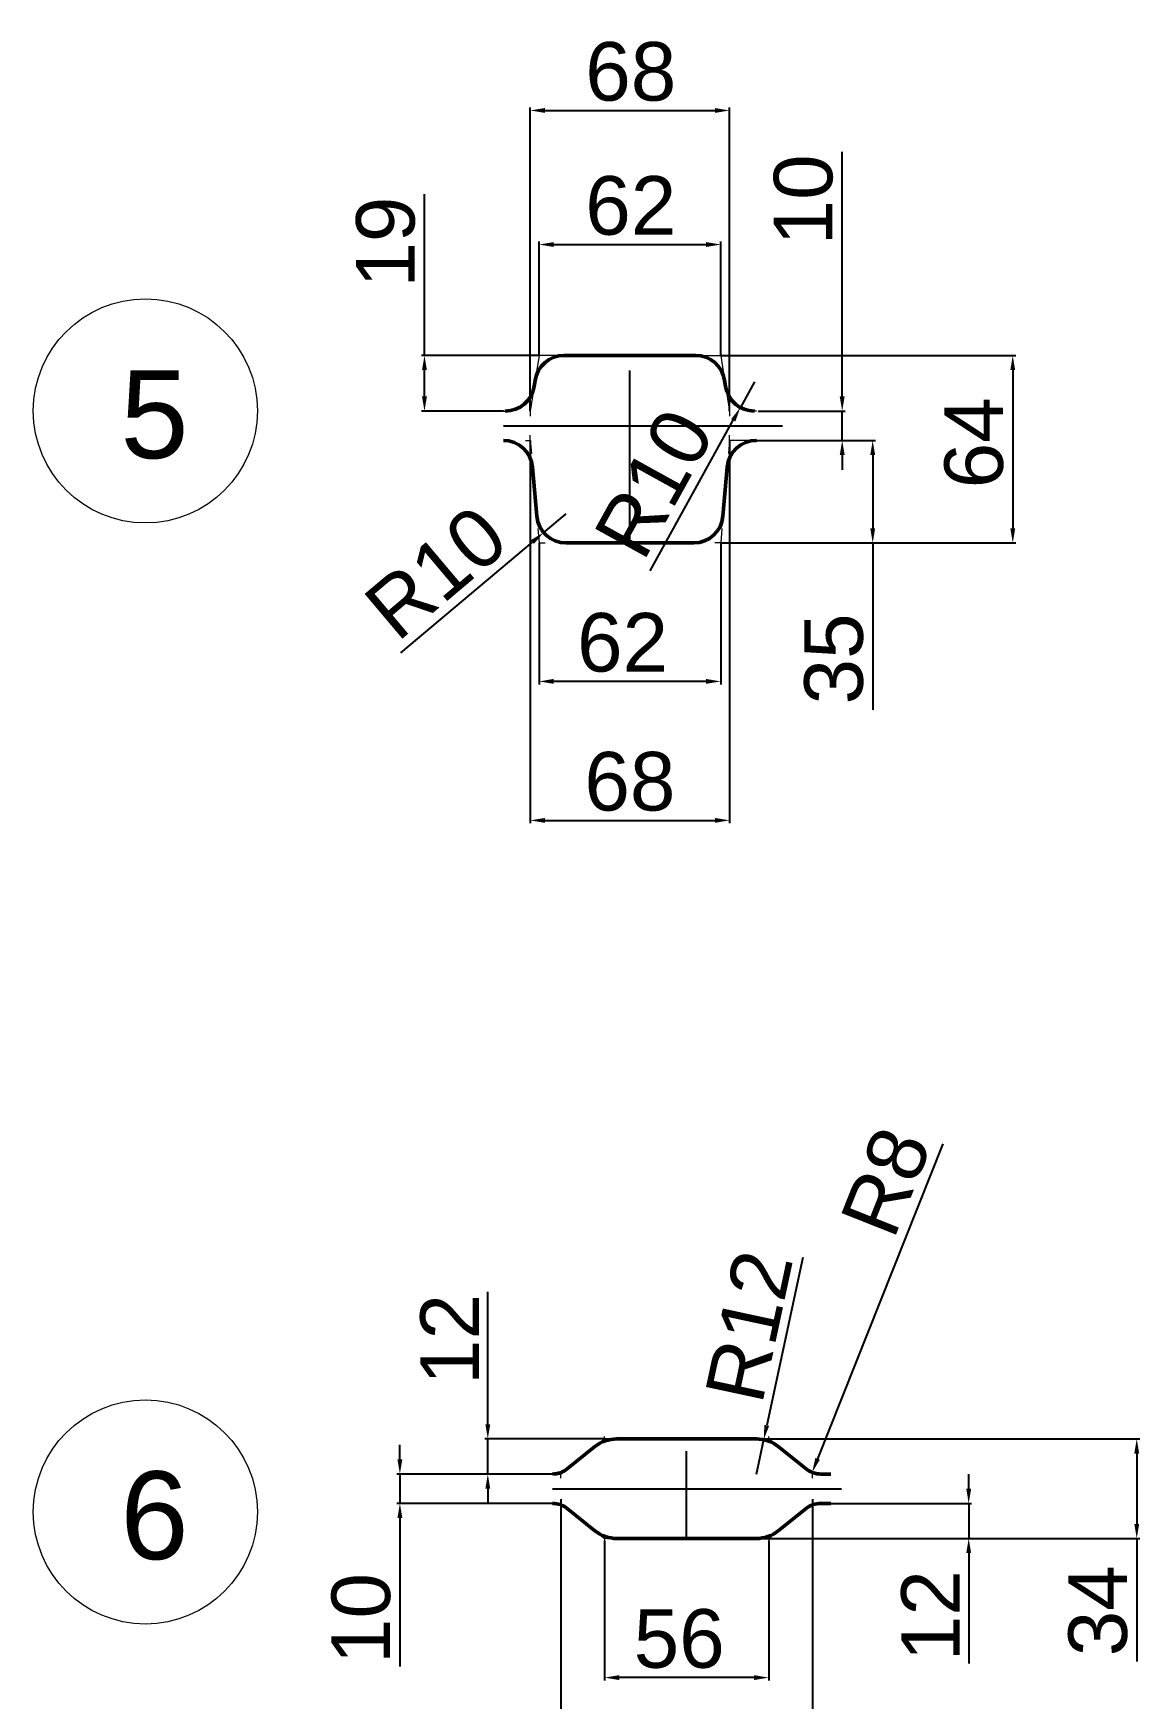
# Model space of a CAD drawing. Header units: millimetres. Extents: x 1526 to 31626, y -4643 to 9189.
# Drawn here: x 21598 to 21976, y 1705 to 2273 of the extents above; entities that cross this region are included whole.
import ezdxf

# ---------------------------------------------------------------- set-up
doc = ezdxf.new("R2010")
doc.units = ezdxf.units.MM
for name, color, linetype, lineweight in [('контурная', 7, 'Continuous', 50), ('тонкая', 7, 'Continuous', 20), ('图层4', 250, 'Continuous', 13)]:
    doc.layers.add(name, color=color, linetype=linetype, lineweight=lineweight)
doc.layers.add('осевая', color=4, linetype='Continuous')
doc.styles.get("Standard").update_dxf_attribs({"font": 'arial.ttf'})
doc.dimstyles.new('ISO-25$0', dxfattribs={"dimscale": 2, "dimtxt": 4, "dimasz": 3, "dimexe": 0.5, "dimexo": 0, "dimgap": 1, "dimtad": 1, "dimtxsty": 'Standard', "dimcen": 3, "dimclrd": 150, "dimclre": 150, "dimadec": 0, "dimazin": 0, "dimtfac": 1, "dimtmove": 0, "dimatfit": 3, "dimfxl": 1, "dimlwd": -1, "dimarcsym": 0})
doc.dimstyles.new('ISO-25$4', dxfattribs={"dimscale": 3, "dimtxt": 4, "dimasz": 1, "dimexe": 0, "dimexo": 1, "dimtad": 1, "dimtih": 1, "dimtoh": 1, "dimtxsty": 'Standard', "dimcen": 2, "dimclrd": 5, "dimclre": 5, "dimclrt": 3, "dimadec": 0, "dimazin": 0, "dimtfac": 1, "dimtmove": 0, "dimatfit": 3, "dimfxl": 1, "dimarcsym": 0})

# ---------------------------------------------------------------- blocks, each defined once
blk = doc.blocks.new('*D872')
at = {"layer": 'Defpoints', "color": 0, "transparency": 16777216}
for p in [(21770.99, 2099.52), (21832.99, 2099.52), (21770.99, 2052.27)]:
    blk.add_point(p, dxfattribs=at)
at = {"layer": '图层4', "color": 0, "lineweight": -2, "transparency": 16777216}
for p, q in [((21770.99, 2099.52), (21770.99, 2051.27)), ((21832.99, 2099.52), (21832.99, 2051.27)), ((21827.99, 2052.27), (21775.99, 2052.27))]:
    blk.add_line(p, q, dxfattribs=at)
at = {"layer": '图层4', "color": 0, "transparency": 16777216}
for points in [[(21775.99, 2053.11), (21775.99, 2051.44), (21770.99, 2052.27)], [(21827.99, 2053.11), (21827.99, 2051.44), (21832.99, 2052.27)]]:
    blk.add_solid(points, dxfattribs=at)
at = {"layer": '图层4', "color": 0, "lineweight": 13, "transparency": 16777216, "insert": (21799.49, 2065.48), "char_height": 20, "attachment_point": 5}
blk.add_mtext('62', dxfattribs=at)
blk = doc.blocks.new('*D873')
at = {"layer": 'Defpoints', "color": 0, "transparency": 16777216}
for p in [(21767.99, 2134.52), (21835.99, 2134.52), (21835.99, 2004.84)]:
    blk.add_point(p, dxfattribs=at)
at = {"layer": '图层4', "color": 0, "lineweight": -2, "transparency": 16777216}
for p, q in [((21767.99, 2134.52), (21767.99, 2003.84)), ((21835.99, 2134.52), (21835.99, 2003.84)), ((21772.99, 2004.84), (21830.99, 2004.84))]:
    blk.add_line(p, q, dxfattribs=at)
at = {"layer": '图层4', "color": 0, "transparency": 16777216}
for points in [[(21772.99, 2005.67), (21772.99, 2004.01), (21767.99, 2004.84)], [(21830.99, 2005.67), (21830.99, 2004.01), (21835.99, 2004.84)]]:
    blk.add_solid(points, dxfattribs=at)
at = {"layer": '图层4', "color": 0, "lineweight": 13, "transparency": 16777216, "insert": (21801.99, 2018.05), "char_height": 20, "attachment_point": 5}
blk.add_mtext('68', dxfattribs=at)
blk = doc.blocks.new('*D874')
at = {"layer": 'Defpoints', "color": 0, "transparency": 16777216}
for p in [(21731.86, 2163.52), (21770.99, 2163.52), (21758.81, 2144.52)]:
    blk.add_point(p, dxfattribs=at)
at = {"layer": '图层4', "color": 0, "lineweight": -2, "transparency": 16777216}
for p, q in [((21731.86, 2163.52), (21731.86, 2218.6)), ((21770.99, 2163.52), (21730.86, 2163.52)), ((21731.86, 2149.52), (21731.86, 2158.52)), ((21758.81, 2144.52), (21730.86, 2144.52))]:
    blk.add_line(p, q, dxfattribs=at)
at = {"layer": '图层4', "color": 0, "transparency": 16777216}
for points in [[(21731.03, 2158.52), (21732.7, 2158.52), (21731.86, 2163.52)], [(21731.03, 2149.52), (21732.7, 2149.52), (21731.86, 2144.52)]]:
    blk.add_solid(points, dxfattribs=at)
at = {"layer": '图层4', "color": 0, "lineweight": 13, "transparency": 16777216, "insert": (21718.65, 2202.2), "char_height": 20, "attachment_point": 5, "rotation": 90}
blk.add_mtext('19', dxfattribs=at)
blk = doc.blocks.new('*D875')
at = {"layer": 'Defpoints', "color": 0, "transparency": 16777216}
for p in [(21832.99, 2163.52), (21832.99, 2099.52), (21932.68, 2099.52)]:
    blk.add_point(p, dxfattribs=at)
at = {"layer": '图层4', "color": 0, "lineweight": -2, "transparency": 16777216}
for p, q in [((21832.99, 2163.52), (21933.68, 2163.52)), ((21932.68, 2158.52), (21932.68, 2104.52)), ((21832.99, 2099.52), (21933.68, 2099.52))]:
    blk.add_line(p, q, dxfattribs=at)
at = {"layer": '图层4', "color": 0, "transparency": 16777216}
for points in [[(21931.85, 2158.52), (21933.52, 2158.52), (21932.68, 2163.52)], [(21931.85, 2104.52), (21933.52, 2104.52), (21932.68, 2099.52)]]:
    blk.add_solid(points, dxfattribs=at)
at = {"layer": '图层4', "color": 0, "lineweight": 13, "transparency": 16777216, "insert": (21919.47, 2133.7), "char_height": 20, "attachment_point": 5, "rotation": 90}
blk.add_mtext('64', dxfattribs=at)
blk = doc.blocks.new('*D876')
at = {"layer": 'Defpoints', "color": 0, "transparency": 16777216}
for p in [(21780.16, 2109.52), (21772.52, 2103.07)]:
    blk.add_point(p, dxfattribs=at)
at = {"layer": '图层4', "color": 0, "lineweight": -2, "transparency": 16777216}
for p, q in [((21780.16, 2109.52), (21772.52, 2103.07)), ((21723.8, 2062), (21768.7, 2099.85))]:
    blk.add_line(p, q, dxfattribs=at)
at = {"layer": '图层4', "color": 0, "transparency": 16777216}
blk.add_solid([(21768.16, 2100.49), (21769.23, 2099.21), (21772.52, 2103.07)], dxfattribs=at)
at = {"layer": '图层4', "color": 0, "lineweight": 13, "transparency": 16777216, "insert": (21735.82, 2089.42), "char_height": 20, "attachment_point": 5, "rotation": 40.1317}
blk.add_mtext('R10', dxfattribs=at)
blk = doc.blocks.new('*D877')
at = {"layer": 'Defpoints', "color": 0, "transparency": 16777216}
for p in [(21844.53, 2154.52), (21839.69, 2145.77)]:
    blk.add_point(p, dxfattribs=at)
at = {"layer": '图层4', "color": 0, "lineweight": -2, "transparency": 16777216}
for p, q in [((21844.53, 2154.52), (21839.69, 2145.77)), ((21808.88, 2089.99), (21837.28, 2141.39))]:
    blk.add_line(p, q, dxfattribs=at)
at = {"layer": '图层4', "color": 0, "transparency": 16777216}
blk.add_solid([(21836.55, 2141.79), (21838.01, 2140.99), (21839.69, 2145.77)], dxfattribs=at)
at = {"layer": '图层4', "color": 0, "lineweight": 13, "transparency": 16777216, "insert": (21810.3, 2119.89), "char_height": 20, "attachment_point": 5, "rotation": 61.0762}
blk.add_mtext('R10', dxfattribs=at)
blk = doc.blocks.new('*D878')
at = {"layer": 'Defpoints', "color": 0, "transparency": 16777216}
for p in [(21832.99, 2201.38), (21770.99, 2163.52), (21832.99, 2163.52)]:
    blk.add_point(p, dxfattribs=at)
at = {"layer": '图层4', "color": 0, "lineweight": -2, "transparency": 16777216}
for p, q in [((21770.99, 2163.52), (21770.99, 2202.38)), ((21775.99, 2201.38), (21827.99, 2201.38)), ((21832.99, 2163.52), (21832.99, 2202.38))]:
    blk.add_line(p, q, dxfattribs=at)
at = {"layer": '图层4', "color": 0, "transparency": 16777216}
for points in [[(21775.99, 2202.22), (21775.99, 2200.55), (21770.99, 2201.38)], [(21827.99, 2202.22), (21827.99, 2200.55), (21832.99, 2201.38)]]:
    blk.add_solid(points, dxfattribs=at)
at = {"layer": '图层4', "color": 0, "lineweight": 13, "transparency": 16777216, "insert": (21802.29, 2214.59), "char_height": 20, "attachment_point": 5}
blk.add_mtext('62', dxfattribs=at)
blk = doc.blocks.new('*D879')
at = {"layer": 'Defpoints', "color": 0, "transparency": 16777216}
for p in [(21835.99, 2247.14), (21767.99, 2144.52), (21835.99, 2144.52)]:
    blk.add_point(p, dxfattribs=at)
at = {"layer": '图层4', "color": 0, "lineweight": -2, "transparency": 16777216}
for p, q in [((21767.99, 2144.52), (21767.99, 2248.14)), ((21772.99, 2247.14), (21830.99, 2247.14)), ((21835.99, 2144.52), (21835.99, 2248.14))]:
    blk.add_line(p, q, dxfattribs=at)
at = {"layer": '图层4', "color": 0, "transparency": 16777216}
for points in [[(21772.99, 2247.97), (21772.99, 2246.31), (21767.99, 2247.14)], [(21830.99, 2247.97), (21830.99, 2246.31), (21835.99, 2247.14)]]:
    blk.add_solid(points, dxfattribs=at)
at = {"layer": '图层4', "color": 0, "lineweight": 13, "transparency": 16777216, "insert": (21802.29, 2260.35), "char_height": 20, "attachment_point": 5}
blk.add_mtext('68', dxfattribs=at)
blk = doc.blocks.new('*D880')
at = {"layer": 'Defpoints', "color": 0, "transparency": 16777216}
for p in [(21845.16, 2134.52), (21884.87, 2134.52), (21863.51, 2099.52)]:
    blk.add_point(p, dxfattribs=at)
at = {"layer": '图层4', "color": 0, "lineweight": -2, "transparency": 16777216}
for p, q in [((21845.16, 2134.52), (21885.87, 2134.52)), ((21884.87, 2129.52), (21884.87, 2104.52)), ((21863.51, 2099.52), (21885.87, 2099.52)), ((21884.87, 2099.52), (21884.87, 2042.56))]:
    blk.add_line(p, q, dxfattribs=at)
at = {"layer": '图层4', "color": 0, "transparency": 16777216}
for points in [[(21884.04, 2129.52), (21885.71, 2129.52), (21884.87, 2134.52)], [(21884.04, 2104.52), (21885.71, 2104.52), (21884.87, 2099.52)]]:
    blk.add_solid(points, dxfattribs=at)
at = {"layer": '图层4', "color": 0, "lineweight": 13, "transparency": 16777216, "insert": (21871.65, 2059.95), "char_height": 20, "attachment_point": 5, "rotation": 90}
blk.add_mtext('35', dxfattribs=at)
blk = doc.blocks.new('*D807')
at = {"layer": 'Defpoints', "color": 0, "transparency": 16777216}
for p in [(21845.79, 2144.52), (21874.46, 2144.52), (21845.79, 2134.52)]:
    blk.add_point(p, dxfattribs=at)
at = {"layer": '图层4', "color": 0, "lineweight": -2, "transparency": 16777216}
for p, q in [((21874.46, 2149.52), (21874.46, 2232.98)), ((21845.79, 2144.52), (21875.46, 2144.52)), ((21874.46, 2134.52), (21874.46, 2144.52)), ((21845.79, 2134.52), (21875.46, 2134.52)), ((21874.46, 2129.52), (21874.46, 2124.52))]:
    blk.add_line(p, q, dxfattribs=at)
at = {"layer": '图层4', "color": 0, "transparency": 16777216}
for points in [[(21873.63, 2149.52), (21875.3, 2149.52), (21874.46, 2144.52)], [(21873.63, 2129.52), (21875.3, 2129.52), (21874.46, 2134.52)]]:
    blk.add_solid(points, dxfattribs=at)
at = {"layer": '图层4', "color": 0, "lineweight": 13, "transparency": 16777216, "insert": (21861.25, 2216.63), "char_height": 20, "attachment_point": 5, "rotation": 90}
blk.add_mtext('10', dxfattribs=at)
blk = doc.blocks.new('*D881')
at = {"layer": 'Defpoints', "color": 0, "transparency": 16777216}
for p in [(21793.36, 1758.97), (21849.36, 1758.97), (21793.36, 1712.26)]:
    blk.add_point(p, dxfattribs=at)
at = {"layer": '图层4', "color": 0, "lineweight": -2, "transparency": 16777216}
for p, q in [((21793.36, 1758.97), (21793.36, 1711.26)), ((21849.36, 1758.97), (21849.36, 1711.26)), ((21844.36, 1712.26), (21798.36, 1712.26))]:
    blk.add_line(p, q, dxfattribs=at)
at = {"layer": '图层4', "color": 0, "transparency": 16777216}
for points in [[(21798.36, 1713.09), (21798.36, 1711.43), (21793.36, 1712.26)], [(21844.36, 1713.09), (21844.36, 1711.43), (21849.36, 1712.26)]]:
    blk.add_solid(points, dxfattribs=at)
at = {"layer": '图层4', "color": 0, "lineweight": 13, "transparency": 16777216, "insert": (21818.82, 1725.47), "char_height": 20, "attachment_point": 5}
blk.add_mtext('56', dxfattribs=at)
blk = doc.blocks.new('*D882')
at = {"layer": 'Defpoints', "color": 0, "transparency": 16777216}
for p in [(21778.36, 1773.17), (21864.36, 1773.17), (21864.36, 1668.16)]:
    blk.add_point(p, dxfattribs=at)
at = {"layer": '图层4', "color": 0, "lineweight": -2, "transparency": 16777216}
for p, q in [((21778.36, 1773.17), (21778.36, 1667.16)), ((21864.36, 1773.17), (21864.36, 1667.16)), ((21783.36, 1668.16), (21859.36, 1668.16))]:
    blk.add_line(p, q, dxfattribs=at)
at = {"layer": '图层4', "color": 0, "transparency": 16777216}
for points in [[(21783.36, 1669), (21783.36, 1667.33), (21778.36, 1668.16)], [(21859.36, 1669), (21859.36, 1667.33), (21864.36, 1668.16)]]:
    blk.add_solid(points, dxfattribs=at)
at = {"layer": '图层4', "color": 0, "lineweight": 13, "transparency": 16777216, "insert": (21823.23, 1681.38), "char_height": 20, "attachment_point": 5}
blk.add_mtext('86', dxfattribs=at)
blk = doc.blocks.new('*D883')
at = {"layer": 'Defpoints', "color": 0, "transparency": 16777216}
for p in [(21753.48, 1793.73), (21793.36, 1793.73), (21778.36, 1781.73)]:
    blk.add_point(p, dxfattribs=at)
at = {"layer": '图层4', "color": 0, "lineweight": -2, "transparency": 16777216}
for p, q in [((21753.48, 1798.73), (21753.48, 1843.93)), ((21793.36, 1793.73), (21752.48, 1793.73)), ((21753.48, 1781.73), (21753.48, 1793.73)), ((21778.36, 1781.73), (21752.48, 1781.73)), ((21753.48, 1776.73), (21753.48, 1771.73))]:
    blk.add_line(p, q, dxfattribs=at)
at = {"layer": '图层4', "color": 0, "transparency": 16777216}
for points in [[(21752.65, 1798.73), (21754.31, 1798.73), (21753.48, 1793.73)], [(21752.65, 1776.73), (21754.31, 1776.73), (21753.48, 1781.73)]]:
    blk.add_solid(points, dxfattribs=at)
at = {"layer": '图层4', "color": 0, "lineweight": 13, "transparency": 16777216, "insert": (21740.44, 1827.65), "char_height": 20, "attachment_point": 5, "rotation": 90}
blk.add_mtext('12', dxfattribs=at)
blk = doc.blocks.new('*D884')
at = {"layer": 'Defpoints', "color": 0, "transparency": 16777216}
for p in [(21847.67, 1793.47), (21845.15, 1781.73)]:
    blk.add_point(p, dxfattribs=at)
at = {"layer": '图层4', "color": 0, "lineweight": -2, "transparency": 16777216}
for p, q in [((21861, 1855.64), (21848.72, 1798.36)), ((21845.15, 1781.73), (21847.67, 1793.47))]:
    blk.add_line(p, q, dxfattribs=at)
at = {"layer": '图层4', "color": 0, "transparency": 16777216}
blk.add_solid([(21847.9, 1798.53), (21849.53, 1798.18), (21847.67, 1793.47)], dxfattribs=at)
at = {"layer": '图层4', "color": 0, "lineweight": 13, "transparency": 16777216, "insert": (21842.63, 1832.18), "char_height": 20, "attachment_point": 5, "rotation": 77.8949}
blk.add_mtext('R12', dxfattribs=at)
blk = doc.blocks.new('*D885')
at = {"layer": 'Defpoints', "color": 0, "transparency": 16777216}
for p in [(21867.17, 1789.73), (21864.21, 1782.3)]:
    blk.add_point(p, dxfattribs=at)
at = {"layer": '图层4', "color": 0, "lineweight": -2, "transparency": 16777216}
blk.add_line((21908.77, 1894.45), (21866.06, 1786.95), dxfattribs=at)
at = {"layer": '图层4', "color": 0, "transparency": 16777216}
blk.add_solid([(21865.29, 1787.25), (21866.84, 1786.64), (21864.21, 1782.3)], dxfattribs=at)
at = {"layer": '图层4', "color": 0, "lineweight": 13, "transparency": 16777216, "insert": (21889.42, 1881.54), "char_height": 20, "attachment_point": 5, "rotation": 68.3334}
blk.add_mtext('R8', dxfattribs=at)
blk = doc.blocks.new('*D886')
at = {"layer": 'Defpoints', "color": 0, "transparency": 16777216}
for p in [(21775.56, 1781.73), (21723.47, 1771.73), (21775.56, 1771.73)]:
    blk.add_point(p, dxfattribs=at)
at = {"layer": '图层4', "color": 0, "lineweight": -2, "transparency": 16777216}
for p, q in [((21723.47, 1786.73), (21723.47, 1791.73)), ((21775.56, 1781.73), (21722.47, 1781.73)), ((21723.47, 1781.73), (21723.47, 1771.73)), ((21775.56, 1771.73), (21722.47, 1771.73)), ((21723.47, 1766.73), (21723.47, 1716.07))]:
    blk.add_line(p, q, dxfattribs=at)
at = {"layer": '图层4', "color": 0, "transparency": 16777216}
for points in [[(21722.64, 1786.73), (21724.31, 1786.73), (21723.47, 1781.73)], [(21722.64, 1766.73), (21724.31, 1766.73), (21723.47, 1771.73)]]:
    blk.add_solid(points, dxfattribs=at)
at = {"layer": '图层4', "color": 0, "lineweight": 13, "transparency": 16777216, "insert": (21710.26, 1732.42), "char_height": 20, "attachment_point": 5, "rotation": 90}
blk.add_mtext('10', dxfattribs=at)
blk = doc.blocks.new('*D887')
at = {"layer": 'Defpoints', "color": 0, "transparency": 16777216}
for p in [(21870.56, 1771.73), (21846.22, 1759.73), (21917.64, 1759.73)]:
    blk.add_point(p, dxfattribs=at)
at = {"layer": '图层4', "color": 0, "lineweight": -2, "transparency": 16777216}
for p, q in [((21917.64, 1776.73), (21917.64, 1781.73)), ((21870.56, 1771.73), (21918.64, 1771.73)), ((21917.64, 1771.73), (21917.64, 1759.73)), ((21846.22, 1759.73), (21918.64, 1759.73)), ((21917.64, 1754.73), (21917.64, 1717.12))]:
    blk.add_line(p, q, dxfattribs=at)
at = {"layer": '图层4', "color": 0, "transparency": 16777216}
for points in [[(21916.81, 1776.73), (21918.48, 1776.73), (21917.64, 1771.73)], [(21916.81, 1754.73), (21918.48, 1754.73), (21917.64, 1759.73)]]:
    blk.add_solid(points, dxfattribs=at)
at = {"layer": '图层4', "color": 0, "lineweight": 13, "transparency": 16777216, "insert": (21904.6, 1733.4), "char_height": 20, "attachment_point": 5, "rotation": 90}
blk.add_mtext('12', dxfattribs=at)
blk = doc.blocks.new('*D888')
at = {"layer": 'Defpoints', "color": 0, "transparency": 16777216}
for p in [(21845.15, 1793.73), (21845.15, 1759.73), (21975.01, 1759.73)]:
    blk.add_point(p, dxfattribs=at)
at = {"layer": '图层4', "color": 0, "lineweight": -2, "transparency": 16777216}
for p, q in [((21845.15, 1793.73), (21976.01, 1793.73)), ((21975.01, 1788.73), (21975.01, 1764.73)), ((21845.15, 1759.73), (21976.01, 1759.73)), ((21975.01, 1759.73), (21975.01, 1717.79))]:
    blk.add_line(p, q, dxfattribs=at)
at = {"layer": '图层4', "color": 0, "transparency": 16777216}
for points in [[(21974.18, 1788.73), (21975.85, 1788.73), (21975.01, 1793.73)], [(21974.18, 1764.73), (21975.85, 1764.73), (21975.01, 1759.73)]]:
    blk.add_solid(points, dxfattribs=at)
at = {"layer": '图层4', "color": 0, "lineweight": 13, "transparency": 16777216, "insert": (21961.8, 1735.07), "char_height": 20, "attachment_point": 5, "rotation": 90}
blk.add_mtext('34', dxfattribs=at)

msp = doc.modelspace()

# ---------------------------------------------------------------- linework, layer by layer
at = {"lineweight": 13}
for centre in [(21636.5832, 2144.59423), (21636.5832, 1768.79851)]:
    msp.add_circle(centre, 38.24936, dxfattribs=at)
at = {"layer": 'контурная'}
for p, q in [((21801.98538, 2163.5185), (21779.53032, 2163.5185)), ((21801.98538, 2163.5185), (21824.44045, 2163.5185)), ((21769.65269, 2155.07813), (21769.31808, 2152.95888)), ((21834.31808, 2155.07813), (21834.65269, 2152.95888)), ((21768.76933, 2125.37251), (21770.20144, 2108.66449)), ((21835.20144, 2125.37251), (21833.76933, 2108.66449)), ((21780.16491, 2099.5185), (21801.98538, 2099.5185)), ((21823.80586, 2099.5185), (21801.98538, 2099.5185)), ((21780.55337, 1783.48742), (21790.07509, 1791.10479)), ((21821.36206, 1793.73437), (21797.57143, 1793.73437)), ((21821.36206, 1793.73437), (21845.15269, 1793.73437)), ((21862.17075, 1783.48742), (21852.64903, 1791.10479)), ((21870.55581, 1781.73437), (21867.16831, 1781.73437)), ((21780.55337, 1769.98132), (21790.07509, 1762.36394)), ((21862.17075, 1769.98132), (21852.64903, 1762.36394)), ((21870.55581, 1771.73437), (21867.16831, 1771.73437)), ((21821.36206, 1759.73437), (21797.57143, 1759.73437)), ((21821.36206, 1759.73437), (21845.15269, 1759.73437))]:
    msp.add_line(p, q, dxfattribs=at)
for centre, radius, start, end in [((21779.53032, 2153.5185), 10, 90, 171.0273734), ((21824.44045, 2153.5185), 10, 8.9726266, 90), ((21759.44045, 2154.5185), 10, 270, 351.0273734), ((21844.53032, 2154.5185), 10, 188.9726266, 270), ((21758.80586, 2124.5185), 10, 4.8990925, 90), ((21845.16491, 2124.5185), 10, 90, 175.1009075), ((21780.16491, 2109.5185), 10, 184.8990925, 270), ((21823.80586, 2109.5185), 10, 270, 355.1009075), ((21797.57143, 1781.73437), 12, 90, 128.6598083), ((21845.15269, 1781.73437), 12, 51.3401917, 90), ((21775.55581, 1789.73437), 8, 270, 308.6598083), ((21867.16831, 1789.73437), 8, 231.3401917, 270), ((21775.55581, 1763.73437), 8, 51.3401917, 90), ((21867.16831, 1763.73437), 8, 90, 128.6598083), ((21797.57143, 1771.73437), 12, 231.3401917, 270), ((21845.15269, 1771.73437), 12, 270, 308.6598083)]:
    msp.add_arc(centre, radius, start, end, dxfattribs=at)
at = {"layer": 'осевая'}
for p, q in [((21801.98538, 2099.5185), (21801.98538, 2158.33099)), ((21758.80586, 2139.5185), (21854.13128, 2139.5185)), ((21821.36206, 1759.73437), (21821.36206, 1789.49353)), ((21775.55581, 1776.73437), (21874.2477, 1776.73437))]:
    msp.add_line(p, q, dxfattribs=at)
at = {"layer": 'тонкая'}
for p, q in [((21770.98538, 2163.5185), (21769.9952, 2157.24731)), ((21780.1567, 2163.5185), (21770.98538, 2163.5185)), ((21823.81407, 2163.5185), (21832.98538, 2163.5185)), ((21832.98538, 2163.5185), (21833.97557, 2157.24731)), ((21769.01011, 2151.00841), (21767.98538, 2144.5185)), ((21834.96066, 2151.00841), (21835.98538, 2144.5185)), ((21758.80586, 2144.5185), (21759.44045, 2144.5185)), ((21767.98538, 2144.5185), (21767.98538, 2142.77638)), ((21835.98538, 2144.5185), (21835.98538, 2142.77638)), ((21845.16491, 2144.5185), (21844.53032, 2144.5185)), ((21766.40644, 2134.5185), (21767.98538, 2134.5185)), ((21767.98538, 2134.5185), (21767.98538, 2136.26062)), ((21767.98538, 2134.5185), (21768.36477, 2130.0923)), ((21835.98538, 2134.5185), (21835.606, 2130.0923)), ((21835.98538, 2134.5185), (21835.98538, 2136.26062)), ((21845.16491, 2134.5185), (21835.98538, 2134.5185)), ((21770.56401, 2104.43457), (21770.98538, 2099.5185)), ((21833.40676, 2104.43457), (21832.98538, 2099.5185)), ((21770.98538, 2099.5185), (21773.0218, 2099.5185)), ((21832.98538, 2099.5185), (21830.94897, 2099.5185)), ((21832.98538, 2099.5185), (21832.98538, 2096.43482)), ((21790.82408, 1791.70398), (21793.36206, 1793.73437)), ((21793.36206, 1793.73437), (21793.36206, 1794.49971)), ((21796.50493, 1793.73437), (21793.36206, 1793.73437)), ((21846.21919, 1793.73437), (21849.36206, 1793.73437)), ((21849.36206, 1793.73437), (21849.36206, 1794.49971)), ((21851.90004, 1791.70398), (21849.36206, 1793.73437)), ((21776.25022, 1781.73437), (21778.36206, 1781.73437)), ((21778.36206, 1781.73437), (21779.80081, 1782.88537)), ((21778.36206, 1780.29678), (21778.36206, 1781.73437)), ((21864.36206, 1781.73437), (21862.92331, 1782.88537)), ((21866.4739, 1781.73437), (21864.36206, 1781.73437)), ((21864.36206, 1780.29678), (21864.36206, 1781.73437)), ((21776.25022, 1771.73437), (21778.36206, 1771.73437)), ((21778.36206, 1773.17195), (21778.36206, 1771.73437)), ((21778.36206, 1771.73437), (21779.80081, 1770.58336)), ((21864.36206, 1771.73437), (21862.92331, 1770.58336)), ((21864.36206, 1773.17195), (21864.36206, 1771.73437)), ((21866.4739, 1771.73437), (21864.36206, 1771.73437)), ((21790.82408, 1761.76475), (21793.36206, 1759.73437)), ((21796.50493, 1759.73437), (21793.36206, 1759.73437)), ((21793.36206, 1759.73437), (21793.36206, 1758.96902)), ((21846.21919, 1759.73437), (21849.36206, 1759.73437)), ((21851.90004, 1761.76475), (21849.36206, 1759.73437)), ((21849.36206, 1759.73437), (21849.36206, 1758.96902))]:
    msp.add_line(p, q, dxfattribs=at)

# ---------------------------------------------------------------- texts
at = {"lineweight": 13}
for s, p in [('5', (21628.04818, 2128.45411)), ('6', (21628.04818, 1752.65839))]:
    msp.add_text(s, height=30, dxfattribs=at).set_placement(p)

# ---------------------------------------------------------------- dimensions: what is measured, and where the dimension line sits
at = {"layer": '图层4', "color": 0, "lineweight": 13}
for base, p1, p2, picture, middle in [((21835.98538, 2247.13973), (21767.98538, 2144.5185), (21835.98538, 2144.5185), '*D879', (21802.29142, 2247.13973)), ((21832.98538, 2201.38204), (21770.98538, 2163.5185), (21832.98538, 2163.5185), '*D878', (21802.29142, 2201.38204)), ((21770.98538, 2052.27182), (21832.98538, 2099.5185), (21770.98538, 2099.5185), '*D872', (21799.49287, 2052.27182)), ((21864.36206, 1668.16496), (21778.36206, 1773.17195), (21864.36206, 1773.17195), '*D882', (21823.22868, 1668.16496)), ((21793.36206, 1712.25942), (21849.36206, 1758.96902), (21793.36206, 1758.96902), '*D881', (21818.81506, 1712.25942))]:
    dim = msp.add_linear_dim(base=base, p1=p1, p2=p2, dimstyle='ISO-25$0', override={"dimscale": 1, "dimtxt": 20, "dimasz": 5, "dimexe": 1, "dimgap": 3, "dimcen": 2.5, "dimclrd": 0, "dimclre": 0, "dimlwd": 65534}, dxfattribs=at)
    dim.commit()
    dim.dimension.update_dxf_attribs({"geometry": picture, "text_midpoint": middle, "dimtype": 160})
for base, p1, p2, picture, middle in [((21874.46266, 2144.5185), (21845.78991, 2134.5185), (21845.78991, 2144.5185), '*D807', (21874.46266, 2216.63461)), ((21731.86194, 2163.5185), (21758.80586, 2144.5185), (21770.98538, 2163.5185), '*D874', (21731.86194, 2202.19511)), ((21932.68478, 2099.5185), (21832.98538, 2163.5185), (21832.98538, 2099.5185), '*D875', (21932.68478, 2133.70314)), ((21884.87197, 2134.5185), (21863.50606, 2099.5185), (21845.16491, 2134.5185), '*D880', (21884.87197, 2059.94919)), ((21753.48132, 1793.73437), (21778.36206, 1781.73437), (21793.36206, 1793.73437), '*D883', (21753.48132, 1827.64758)), ((21723.47292, 1771.73437), (21775.55581, 1781.73437), (21775.55581, 1771.73437), '*D886', (21723.47292, 1732.41683)), ((21975.014, 1759.73437), (21845.15269, 1793.73437), (21845.15269, 1759.73437), '*D888', (21975.014, 1735.0677)), ((21917.64497, 1759.73437), (21870.55581, 1771.73437), (21846.21919, 1759.73437), '*D887', (21917.64497, 1733.40103))]:
    dim = msp.add_linear_dim(base=base, p1=p1, p2=p2, angle=90, dimstyle='ISO-25$0', override={"dimscale": 1, "dimtxt": 20, "dimasz": 5, "dimexe": 1, "dimgap": 3, "dimcen": 2.5, "dimclrd": 0, "dimclre": 0, "dimlwd": 65534}, dxfattribs=at)
    dim.commit()
    dim.dimension.update_dxf_attribs({"geometry": picture, "text_midpoint": middle, "dimtype": 160})
for center, mpoint, picture, middle in [((21844.53032, 2154.5185), (21839.69386, 2145.76587), '*D877', (21810.30275, 2119.89258)), ((21780.16491, 2109.5185), (21772.51926, 2103.07303), '*D876', (21735.82135, 2089.41551)), ((21845.15269, 1781.73437), (21847.66915, 1793.46754), '*D884', (21842.6338, 1832.17683))]:
    dim = msp.add_radius_dim(center=center, mpoint=mpoint, dimstyle='ISO-25$4', override={"dimscale": 1, "dimtxt": 20, "dimasz": 5, "dimexe": 1, "dimexo": 0, "dimgap": 3, "dimtih": 0, "dimtoh": 0, "dimcen": 2.5, "dimclrd": 0, "dimclre": 0, "dimclrt": 0}, dxfattribs=at)
    dim.commit()
    dim.dimension.update_dxf_attribs({"geometry": picture, "text_midpoint": middle})
dim = msp.add_linear_dim(base=(21835.98538, 2004.84146), p1=(21767.98538, 2134.5185), p2=(21835.98538, 2134.5185), dimstyle='ISO-25$0', override={"dimscale": 1, "dimtxt": 20, "dimasz": 5, "dimexe": 1, "dimgap": 3, "dimcen": 2.5, "dimclrd": 0, "dimclre": 0, "dimlwd": 65534}, dxfattribs=at)
dim.commit()
dim.dimension.update_dxf_attribs({"geometry": '*D873', "text_midpoint": (21801.98538, 2018.05292)})
dim = msp.add_radius_dim(center=(21867.16831, 1789.73437), mpoint=(21864.21466, 1782.29958), dimstyle='ISO-25$4', override={"dimscale": 1, "dimtxt": 20, "dimasz": 5, "dimexe": 1, "dimexo": 0, "dimgap": 3, "dimtih": 0, "dimtoh": 0, "dimcen": 2.5, "dimclrd": 0, "dimclre": 0, "dimclrt": 0}, dxfattribs=at)
dim.commit()
dim.dimension.update_dxf_attribs({"geometry": '*D885', "text_midpoint": (21901.70055, 1876.6573), "dimtype": 164})

doc.saveas('drawing.dxf')
